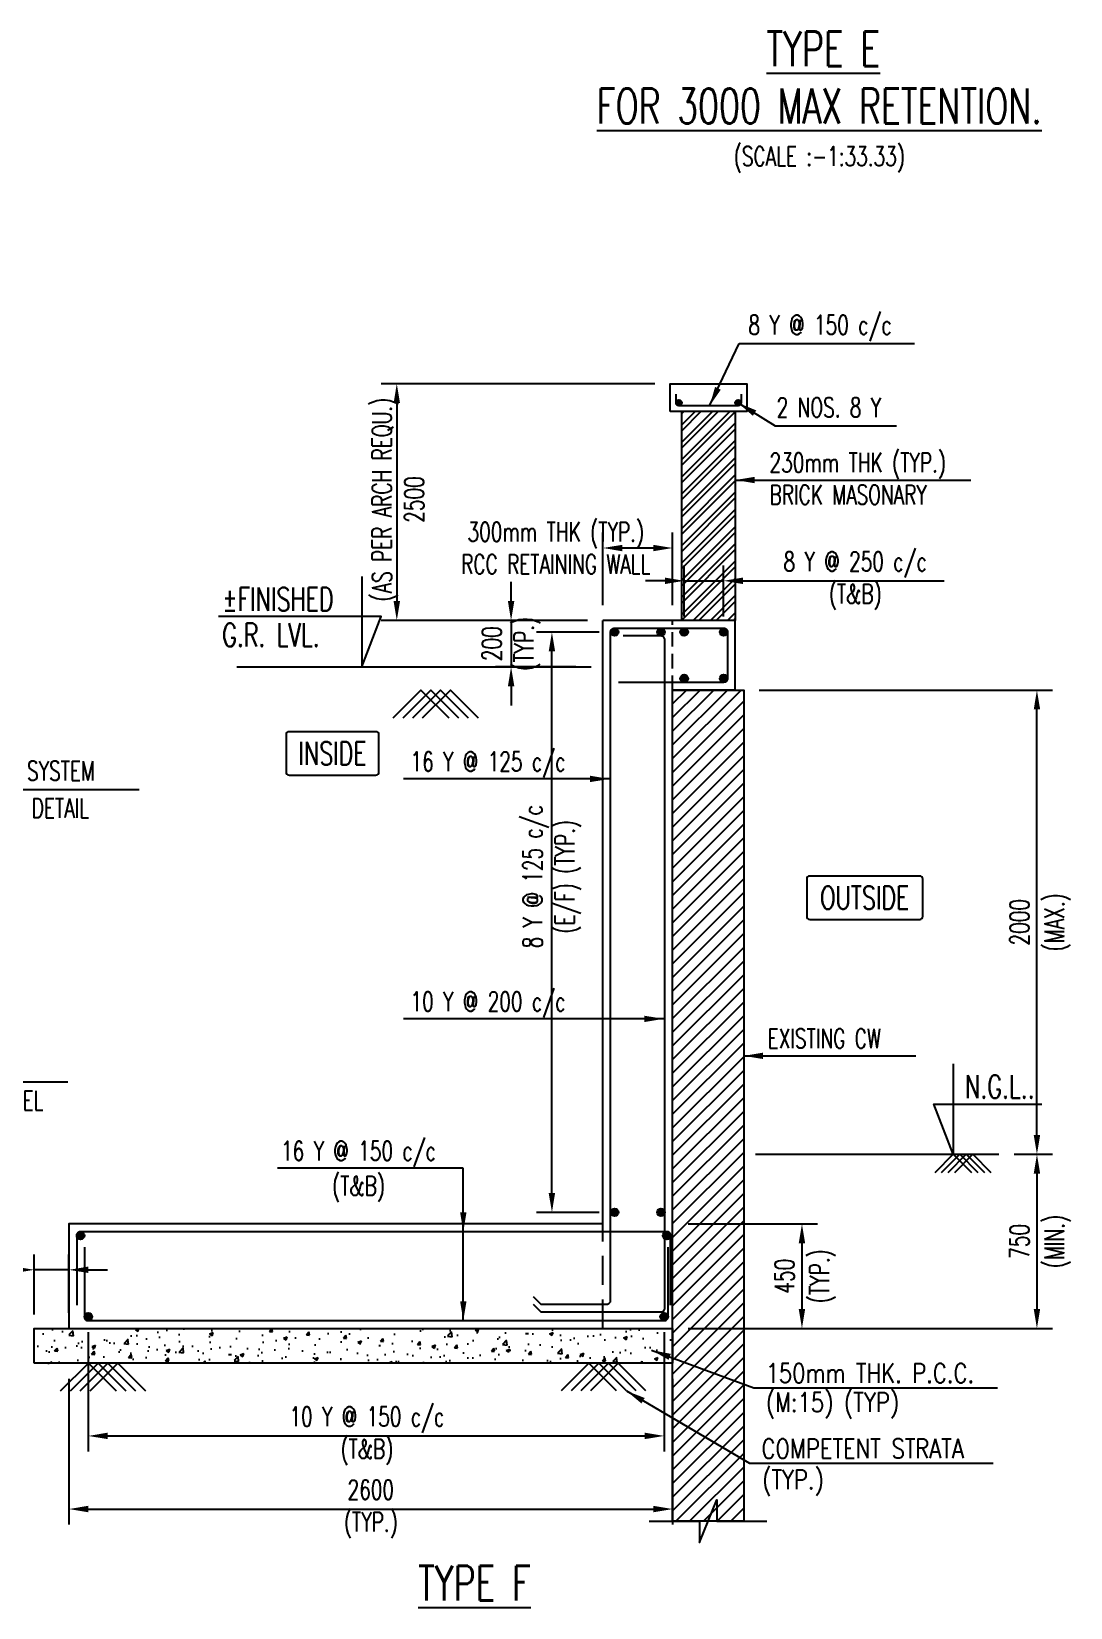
# Model space of a CAD drawing. Header units: millimetres. Extents: x 2843046 to 3042813, y -234641 to -168101.
# Drawn here: x 2987443 to 3000869, y -219840 to -199470 of the extents above; entities that cross this region are included whole.
import ezdxf
from ezdxf.enums import TextEntityAlignment as Align

# ---------------------------------------------------------------- set-up
doc = ezdxf.new("R2010")
doc.units = ezdxf.units.MM
doc.header["$MEASUREMENT"] = 0
doc.header["$PDMODE"] = 34
doc.header["$PDSIZE"] = -5
doc.linetypes.add('Hidden', pattern=[0.375, 0.25, -0.125])
for name, color, linetype in [('NO. BEAM', 3, 'Continuous'), ('S- PILE CAP', 4, 'Continuous'), ('S-BRECK LINE', 8, 'Continuous'), ('S-COLUMN', 1, 'Continuous'), ('S-CONCRET LINE', 4, 'Continuous'), ('S-DIM-1', 5, 'Continuous'), ('S-FOOTING', 4, 'Continuous'), ('S-HATCH', 253, 'Continuous'), ('S-LEVEL SECTION', 3, 'Continuous'), ('S-PCC', 9, 'Continuous'), ('S-REINFORCEMENT', 6, 'Continuous'), ('S-RETAINING WALL', 6, 'Continuous'), ('S-TEXT', 2, 'Continuous'), ('S-TEXT-1', 4, 'Continuous'), ('S-TITIL', 6, 'Continuous'), ('TITLE', 6, 'Continuous')]:
    doc.layers.add(name, color=color, linetype=linetype)
doc.styles.add('ROMANS', font='simplex.shx', dxfattribs={"width": 0.7})
doc.dimstyles.new('dim100', dxfattribs={"dimtxt": 250, "dimasz": 250, "dimexe": 200, "dimexo": 200, "dimgap": 100, "dimtad": 1, "dimdec": 0, "dimzin": 0, "dimdsep": 46, "dimtxsty": 'ROMANS', "dimcen": 0, "dimclrd": 5, "dimclre": 5, "dimclrt": 4, "dimadec": 0, "dimazin": 0, "dimtfac": 1, "dimtdec": 0, "dimtix": 1, "dimtofl": 0, "dimtmove": 2, "dimatfit": 3, "dimfxl": 0, "dimtolj": 1, "dimtzin": 0, "dimlwd": -1, "dimlwe": -1, "dimarcsym": 0})
doc.dimstyles.new('dim33.33', dxfattribs={"dimtxt": 250, "dimasz": 250, "dimexe": 200, "dimexo": 200, "dimgap": 100, "dimtad": 1, "dimdec": 0, "dimlfac": 0.333331, "dimzin": 0, "dimdsep": 46, "dimtxsty": 'ROMANS', "dimcen": 0, "dimclrd": 5, "dimclre": 5, "dimclrt": 4, "dimadec": 0, "dimazin": 0, "dimtfac": 1, "dimtdec": 0, "dimtix": 1, "dimtofl": 0, "dimtmove": 2, "dimatfit": 3, "dimfxl": 0, "dimtolj": 1, "dimtzin": 0, "dimlwd": -1, "dimlwe": -1, "dimarcsym": 0})

# ---------------------------------------------------------------- blocks, each defined once
blk = doc.blocks.new('*D282')
at = {"layer": 'Defpoints', "color": 0, "lineweight": -2}
for p in [(2994168, -207233), (2994977, -207233, 0), (2994977, -214733, 0)]:
    blk.add_point(p, dxfattribs=at)
at = {"layer": 'S-DIM-1', "color": 5}
for p, q in [((2994777, -207233), (2993968, -207233)), ((2994777, -214733), (2993968, -214733))]:
    blk.add_line(p, q, dxfattribs=at)
at = {"layer": 'S-DIM-1', "color": 5, "lineweight": -3}
blk.add_line((2994168, -214483), (2994168, -207483), dxfattribs=at)
at = {"layer": 'S-DIM-1', "color": 5, "lineweight": -2}
for points in [[(2994126, -207483), (2994209, -207483), (2994168, -207233)], [(2994126, -214483), (2994209, -214483), (2994168, -214733)]]:
    blk.add_solid(points, dxfattribs=at)
at = {"layer": 'S-DIM-1', "color": 4, "insert": (2994168, -210394), "char_height": 250, "attachment_point": 5, "rotation": 90, "style": 'ROMANS'}
blk.add_mtext('\\A1;8 Y @ 125 c/c\\P(E/F) (TYP.)', dxfattribs=at)
blk = doc.blocks.new('*D283')
at = {"layer": 'Defpoints', "color": 0, "lineweight": -2}
for p in [(2995727, -214883), (2995727, -216233), (2997399, -216233)]:
    blk.add_point(p, dxfattribs=at)
at = {"layer": 'S-DIM-1', "color": 5}
for p, q in [((2995927, -214883), (2997599, -214883)), ((2995927, -216233), (2997599, -216233))]:
    blk.add_line(p, q, dxfattribs=at)
at = {"layer": 'S-DIM-1', "color": 5, "lineweight": -3}
blk.add_line((2997399, -215133), (2997399, -215983), dxfattribs=at)
at = {"layer": 'S-DIM-1', "color": 5, "lineweight": -2}
for points in [[(2997357, -215133), (2997440, -215133), (2997399, -214883)], [(2997357, -215983), (2997440, -215983), (2997399, -216233)]]:
    blk.add_solid(points, dxfattribs=at)
at = {"layer": 'S-DIM-1', "color": 4, "char_height": 250, "rotation": 90, "style": 'ROMANS'}
for s, insert, attachment_point in [('\\A1;(TYP.)', (2997499, -215558), 2), ('\\A1;450', (2997299, -215558), 8)]:
    blk.add_mtext(s, dxfattribs=dict(at, insert=insert, attachment_point=attachment_point))
blk = doc.blocks.new('*D284')
at = {"layer": 'Defpoints', "color": 0, "lineweight": -2}
for p in [(2988177, -216083, -30), (2995618, -216083, -19), (2995618, -217623)]:
    blk.add_point(p, dxfattribs=at)
at = {"layer": 'S-DIM-1', "color": 5}
for p, q in [((2988177, -216283), (2988177, -217823)), ((2995618, -216283), (2995618, -217823)), ((2988427, -217623), (2995368, -217623))]:
    blk.add_line(p, q, dxfattribs=at)
at = {"layer": 'S-DIM-1', "color": 5, "lineweight": -2}
for points in [[(2988427, -217581), (2988427, -217664), (2988177, -217623)], [(2995368, -217581), (2995368, -217664), (2995618, -217623)]]:
    blk.add_solid(points, dxfattribs=at)
at = {"layer": 'S-DIM-1', "color": 4, "insert": (2991777, -217623), "char_height": 250, "attachment_point": 5, "style": 'ROMANS'}
blk.add_mtext('\\A1;10 Y @ 150 c/c\\P(T&B)', dxfattribs=at)
blk = doc.blocks.new('*D285')
at = {"layer": 'Defpoints', "color": 0, "lineweight": -2}
for p in [(2987927, -216683, -30), (2995727, -216683, -19), (2995727, -218568)]:
    blk.add_point(p, dxfattribs=at)
at = {"layer": 'S-DIM-1', "color": 5}
for p, q in [((2987927, -216883), (2987927, -218768)), ((2995727, -216883), (2995727, -218768)), ((2988177, -218568), (2995477, -218568))]:
    blk.add_line(p, q, dxfattribs=at)
at = {"layer": 'S-DIM-1', "color": 5, "lineweight": -2}
for points in [[(2988177, -218526), (2988177, -218610), (2987927, -218568)], [(2995477, -218526), (2995477, -218610), (2995727, -218568)]]:
    blk.add_solid(points, dxfattribs=at)
at = {"layer": 'S-DIM-1', "color": 4, "insert": (2991827, -218568), "char_height": 250, "attachment_point": 5, "style": 'ROMANS'}
blk.add_mtext('\\A1;2600\\P(TYP.)', dxfattribs=at)
blk = doc.blocks.new('*D286')
at = {"layer": 'Defpoints', "color": 0, "lineweight": -2}
for p in [(2999942, -213983), (2995727, -216233), (3000435, -216233)]:
    blk.add_point(p, dxfattribs=at)
at = {"layer": 'S-DIM-1', "color": 5}
for p, q in [((3000142, -213983), (3000635, -213983)), ((2995927, -216233), (3000635, -216233))]:
    blk.add_line(p, q, dxfattribs=at)
at = {"layer": 'S-DIM-1', "color": 5, "lineweight": -3}
blk.add_line((3000435, -214233), (3000435, -215983), dxfattribs=at)
at = {"layer": 'S-DIM-1', "color": 5, "lineweight": -2}
for points in [[(3000394, -214233), (3000477, -214233), (3000435, -213983)], [(3000394, -215983), (3000477, -215983), (3000435, -216233)]]:
    blk.add_solid(points, dxfattribs=at)
at = {"layer": 'S-DIM-1', "color": 4, "char_height": 250, "rotation": 90, "style": 'ROMANS'}
for s, insert, attachment_point in [('\\A1;(MIN.)', (3000535, -215108), 2), ('\\A1;750', (3000335, -215108), 8)]:
    blk.add_mtext(s, dxfattribs=dict(at, insert=insert, attachment_point=attachment_point))
blk = doc.blocks.new('*D287')
at = {"layer": 'Defpoints', "color": 0, "lineweight": -2}
for p in [(2996647, -207983), (3000435, -207983), (2999942, -213983)]:
    blk.add_point(p, dxfattribs=at)
at = {"layer": 'S-DIM-1', "color": 5}
for p, q in [((2996847, -207983), (3000635, -207983)), ((3000142, -213983), (3000635, -213983))]:
    blk.add_line(p, q, dxfattribs=at)
at = {"layer": 'S-DIM-1', "color": 5, "lineweight": -3}
blk.add_line((3000435, -213733), (3000435, -208233), dxfattribs=at)
at = {"layer": 'S-DIM-1', "color": 5, "lineweight": -2}
for points in [[(3000394, -208233), (3000477, -208233), (3000435, -207983)], [(3000394, -213733), (3000477, -213733), (3000435, -213983)]]:
    blk.add_solid(points, dxfattribs=at)
at = {"layer": 'S-DIM-1', "color": 4, "char_height": 250, "rotation": 90, "style": 'ROMANS'}
for s, insert, attachment_point in [('\\A1;2000', (3000335, -210983), 8), ('\\A1;(MAX.)', (3000535, -210983), 2)]:
    blk.add_mtext(s, dxfattribs=dict(at, insert=insert, attachment_point=attachment_point))
blk = doc.blocks.new('*D288')
at = {"layer": 'Defpoints', "color": 0, "lineweight": -2}
for p in [(2987477, -215476), (2987477, -216254), (2987927, -216233)]:
    blk.add_point(p, dxfattribs=at)
at = {"layer": 'S-DIM-1', "color": 5}
for p, q in [((2987477, -216054), (2987477, -215276)), ((2987927, -216033), (2987927, -215276))]:
    blk.add_line(p, q, dxfattribs=at)
at = {"layer": 'S-DIM-1', "color": 5, "lineweight": -3}
for p, q in [((2987227, -215476), (2986977, -215476)), ((2987927, -215476), (2987477, -215476)), ((2988177, -215476), (2988427, -215476))]:
    blk.add_line(p, q, dxfattribs=at)
at = {"layer": 'S-DIM-1', "color": 5, "lineweight": -2}
for points in [[(2987227, -215434), (2987227, -215517), (2987477, -215476)], [(2988177, -215434), (2988177, -215517), (2987927, -215476)]]:
    blk.add_solid(points, dxfattribs=at)
at = {"layer": 'S-DIM-1', "color": 4, "insert": (2986977, -215476), "char_height": 250, "attachment_point": 5, "style": 'ROMANS'}
blk.add_mtext('\\A1;150\\P(TYP.)', dxfattribs=at)
blk = doc.blocks.new('*D289')
at = {"layer": 'Defpoints', "color": 0, "lineweight": -2}
for p in [(2994827, -207083, -1), (2993640, -207683), (2994677, -207683, -1)]:
    blk.add_point(p, dxfattribs=at)
at = {"layer": 'S-DIM-1', "color": 5, "lineweight": -3}
for p, q in [((2993640, -206833), (2993640, -206583)), ((2993640, -207083), (2993640, -207683)), ((2993640, -207933), (2993640, -208183))]:
    blk.add_line(p, q, dxfattribs=at)
at = {"layer": 'S-DIM-1', "color": 5}
for p, q in [((2994627, -207083), (2993440, -207083)), ((2994477, -207683), (2993440, -207683))]:
    blk.add_line(p, q, dxfattribs=at)
at = {"layer": 'S-DIM-1', "color": 5, "lineweight": -2}
for points in [[(2993599, -206833), (2993682, -206833), (2993640, -207083)], [(2993599, -207933), (2993682, -207933), (2993640, -207683)]]:
    blk.add_solid(points, dxfattribs=at)
at = {"layer": 'S-DIM-1', "color": 4, "insert": (2993640, -207383), "char_height": 250, "attachment_point": 5, "rotation": 90, "style": 'ROMANS'}
blk.add_mtext('\\A1;200\\P(TYP.)', dxfattribs=at)
blk = doc.blocks.new('*D290')
at = {"layer": 'Defpoints', "color": 0, "lineweight": -2}
for p in [(2995697, -204023), (2992163, -207083), (2994827, -207083)]:
    blk.add_point(p, dxfattribs=at)
at = {"layer": 'S-DIM-1', "color": 5}
for p, q in [((2995497, -204023), (2991963, -204023)), ((2994627, -207083), (2991963, -207083))]:
    blk.add_line(p, q, dxfattribs=at)
at = {"layer": 'S-DIM-1', "color": 5, "lineweight": -3}
blk.add_line((2992163, -204273), (2992163, -206833), dxfattribs=at)
at = {"layer": 'S-DIM-1', "color": 5, "lineweight": -2}
for points in [[(2992122, -204273), (2992205, -204273), (2992163, -204023)], [(2992122, -206833), (2992205, -206833), (2992163, -207083)]]:
    blk.add_solid(points, dxfattribs=at)
at = {"layer": 'S-DIM-1', "color": 4, "insert": (2992180, -205519), "char_height": 250, "attachment_point": 5, "rotation": 90, "style": 'ROMANS'}
blk.add_mtext('\\A1;{(AS PER ARCH REQU.)\\P2500}', dxfattribs=at)
blk = doc.blocks.new('*D291')
at = {"layer": 'Defpoints', "color": 0, "lineweight": -2}
for p in [(2996387, -206570), (2995877, -207233, 0), (2996387, -207233)]:
    blk.add_point(p, dxfattribs=at)
at = {"layer": 'S-DIM-1', "color": 5}
for p, q in [((2995877, -207033), (2995877, -206370)), ((2996387, -207033), (2996387, -206370))]:
    blk.add_line(p, q, dxfattribs=at)
at = {"layer": 'S-DIM-1', "color": 5, "lineweight": -3}
for p, q in [((2995627, -206570), (2995377, -206570)), ((2995877, -206570), (2996387, -206570)), ((2996637, -206570), (2999237, -206570))]:
    blk.add_line(p, q, dxfattribs=at)
at = {"layer": 'S-DIM-1', "color": 5, "lineweight": -2}
for points in [[(2995627, -206528), (2995627, -206612), (2995877, -206570)], [(2996637, -206528), (2996637, -206612), (2996387, -206570)]]:
    blk.add_solid(points, dxfattribs=at)
at = {"layer": 'S-DIM-1', "color": 4, "insert": (2998087, -206570), "char_height": 250, "attachment_point": 5, "style": 'ROMANS'}
blk.add_mtext('\\A1;8 Y @ 250 c/c\\P(T&B)', dxfattribs=at)
blk = doc.blocks.new('*D292')
at = {"layer": 'Defpoints', "color": 0, "lineweight": -2}
for p in [(2994827, -206146), (2994827, -207083, 0), (2995727, -207083, 0)]:
    blk.add_point(p, dxfattribs=at)
at = {"layer": 'S-DIM-1', "color": 5}
for p, q in [((2994827, -206883), (2994827, -205946)), ((2995727, -206883), (2995727, -205946))]:
    blk.add_line(p, q, dxfattribs=at)
at = {"layer": 'S-DIM-1', "color": 5, "lineweight": -3}
blk.add_line((2995477, -206146), (2995077, -206146), dxfattribs=at)
at = {"layer": 'S-DIM-1', "color": 5, "lineweight": -2}
for points in [[(2995077, -206105), (2995077, -206188), (2994827, -206146)], [(2995477, -206105), (2995477, -206188), (2995727, -206146)]]:
    blk.add_solid(points, dxfattribs=at)
at = {"layer": 'S-DIM-1', "color": 4, "insert": (2994218, -206146), "char_height": 250, "attachment_point": 5, "style": 'ROMANS'}
blk.add_mtext('\\A1;300mm THK (TYP.)\\PRCC RETAINING WALL', dxfattribs=at)

msp = doc.modelspace()

# ---------------------------------------------------------------- hatches: boundary and pattern name
at = {"layer": 'S-HATCH'}
h = msp.add_hatch(dxfattribs=at)
h.set_pattern_fill('ANSI32', color=256, scale=420, style=0)
h.set_pattern_definition([(45, (-5703330.29, 194249.63), (-111.369318, 111.369318), []), (45, (-5703256.04, 194249.63), (-111.369318, 111.369318), [])])
h.paths.add_polyline_path([(2995846.6, -207082.9), (2995846.6, -204382.9), (2996536.6, -204382.9), (2996536.6, -207082.9)])
h = msp.add_hatch(dxfattribs=at)
h.set_pattern_fill('ANSI31', color=9, scale=1000)
h.set_pattern_definition([(45, (2775633.71, -231678.91), (-88.38835, 88.38835), [])])
h.paths.add_polyline_path([(2995726.6, -207982.9), (2996646.6, -207982.9), (2996646.6, -218723.9), (2995726.6, -218723.9)])
at = {"layer": 'S-PCC', "linetype": 'ByBlock'}
h = msp.add_hatch(dxfattribs=at)
h.set_pattern_fill('AR-CONC,_O', color=256, scale=66.666667)
h.set_pattern_definition([(50, (-14106480.87, 195094.3), (478.173455, -41.834757), [50, -550]), (355, (-14106480.87, 195094.3), (-92.500889, 501.461422), [40, -440]), (100.4514445, (-14106441, 195090.8), (385.672564, 459.626661), [42.493461, -467.428075]), (46.1842, (-14106480.87, 195227.64), (711.49422, -110.346187), [75, -825]), (96.6356355, (-14106421.6, 195218.45), (623.107964, 649.4124), [63.740228, -701.142507]), (351.184164, (-14106480.9, 195227.64), (623.107963, 649.4124), [60, -660]), (21, (-14106414.2, 195194.3), (397.938035, -268.412594), [50, -550]), (326, (-14106414.2, 195194.3), (162.210221, 483.433363), [40, -440]), (71.4514447, (-14106381.04, 195171.94), (560.148251, 215.020769), [42.49346, -467.428075]), (37.5, (-14106480.87, 195094.3), (8.1065702, 221.9292359), [0, -434.6666667, 0, -446.6666667, 0, -441.6666667]), (7.5, (-14106480.87, 195094.3), (175.3796916, 262.9411413), [0, -254.6666667, 0, -424.6666667, 0, -168.3333333]), (327.5, (-14106629.53, 195094.3), (355.8816241, -15.0365812), [0, -166.6666667, 0, -520, 0, -690]), (317.5, (-14106696.2, 195094.3), (388.7907796, 66.736655), [0, -216.6666667, 0, -345.3333333, 0, -490])])
h.paths.add_polyline_path([(2987476.6, -216683), (2987476.6, -216233), (2995726.6, -216232.9), (2995726.6, -216682.9)])

# ---------------------------------------------------------------- linework, layer by layer
at = {"layer": 'NO. BEAM', "color": 7, "elevation": -153372.4}
for points in [[(2991892.2, -208520.7), (2990772.2, -208520.7, 0.4142136), (2990732.2, -208560.7), (2990732.2, -209040.7, 0.4142136), (2990772.2, -209080.7), (2991892.2, -209080.7, 0.4142136), (2991932.2, -209040.7), (2991932.2, -208560.7, 0.4142136)], [(2998920.4, -210386.1), (2997500.4, -210386.1, 0.4142136), (2997460.4, -210426.1), (2997460.4, -210906.1, 0.4142136), (2997500.4, -210946.1), (2998920.4, -210946.1, 0.4142136), (2998960.4, -210906.1), (2998960.4, -210426.1, 0.4142136)]]:
    msp.add_lwpolyline(points, format="xyb", close=True, dxfattribs=at)
at = {"layer": 'S- PILE CAP', "color": 8, "linetype": 'Hidden', "ltscale": 1500}
msp.add_line((2994826.6, -216232.9, -153372.4), (2994826.6, -214882.9, -153372.4), dxfattribs=at)
at = {"layer": 'S-BRECK LINE', "elevation": -153372.4}
msp.add_lwpolyline([(2995426.6, -218723.9), (2996073.7, -218723.9), (2996073.7, -218998.7), (2996299.4, -218449.2), (2996299.4, -218723.9), (2996946.6, -218723.9)], dxfattribs=at)
at = {"layer": 'S-COLUMN', "color": 4}
msp.add_line((2995846.6, -207043.9, -153372.4), (2995846.6, -204382.9, -153372.4), dxfattribs=at)
at = {"layer": 'S-COLUMN', "color": 4, "elevation": -153372.4}
for points in [[(2995846.6, -207082.9), (2995846.6, -204382.9)], [(2996536.6, -204382.9), (2996536.6, -207082.9)]]:
    msp.add_lwpolyline(points, dxfattribs=at)
at = {"layer": 'S-CONCRET LINE', "elevation": -153372.4}
msp.add_lwpolyline([(2995696.6, -204382.9), (2995696.6, -204022.9), (2996686.6, -204022.9), (2996686.6, -204382.9)], close=True, dxfattribs=at)
at = {"layer": 'S-FOOTING', "elevation": -153372.4}
msp.add_lwpolyline([(2994826.6, -214882.9), (2987926.6, -214883), (2987926.6, -216233), (2995726.6, -216232.9)], dxfattribs=at)
at = {"layer": 'S-HATCH', "color": 9, "elevation": -153372.4}
msp.add_lwpolyline([(2995726.6, -207982.9), (2996646.6, -207982.9), (2996646.6, -218723.9), (2995726.6, -218723.9)], close=True, dxfattribs=at)
at = {"layer": 'S-LEVEL SECTION'}
for p, q in [((2990096.8, -207682.9, -153372.4), (2994676.6, -207682.9, -153372.4)), ((2996796.6, -213982.9, -153372.4), (2999942.5, -213982.9, -153372.4))]:
    msp.add_line(p, q, dxfattribs=at)
at = {"layer": 'S-LEVEL SECTION', "elevation": -153372.4}
for points in [[(2991710.7, -206512.5), (2991710.7, -207682.9), (2991960.7, -207032.9), (2989860.9, -207032.9)], [(2999353.8, -212812.5), (2999353.8, -213982.9), (2999103.8, -213332.9), (3000497.6, -213332.9)]]:
    msp.add_lwpolyline(points, dxfattribs=at)
at = {"layer": 'S-PCC', "elevation": -153372.4}
for points in [[(2992117.6, -208340.9), (2992475.6, -207982.9), (2992833.6, -208340.9)], [(2992244.2, -208340.9), (2992602.2, -207982.9), (2992960.1, -208340.9)], [(2992370.8, -208340.9), (2992728.7, -207982.9), (2993086.7, -208340.9)], [(2992497.3, -208340.9), (2992855.3, -207982.9), (2993213.3, -208340.9)], [(2999592.5, -214221.6), (2999353.8, -213982.9), (2999115.2, -214221.6)], [(2999676.8, -214221.6), (2999438.2, -213982.9), (2999199.6, -214221.6)], [(2999761.2, -214221.6), (2999522.6, -213982.9), (2999283.9, -214221.6)], [(2999845.6, -214221.6), (2999606.9, -213982.9), (2999368.3, -214221.6)], [(2987819.7, -217040.9), (2988177.6, -216682.9), (2988535.6, -217040.9)], [(2987946.2, -217040.9), (2988304.2, -216682.9), (2988662.2, -217040.9)], [(2988072.8, -217040.9), (2988430.8, -216682.9), (2988788.7, -217040.9)], [(2988199.4, -217040.9), (2988557.3, -216682.9), (2988915.3, -217040.9)], [(2995003.8, -217040.9), (2994645.8, -216682.9), (2994287.8, -217040.9)], [(2995130.3, -217040.9), (2994772.3, -216682.9), (2994414.4, -217040.9)], [(2995256.9, -217040.9), (2994898.9, -216682.9), (2994540.9, -217040.9)], [(2995383.4, -217040.9), (2995025.5, -216682.9), (2994667.5, -217040.9)]]:
    msp.add_lwpolyline(points, dxfattribs=at)
msp.add_lwpolyline([(2987476.6, -216683), (2987476.6, -216233), (2995726.6, -216232.9), (2995726.6, -216682.9)], close=True, dxfattribs=at)
at = {"layer": 'S-REINFORCEMENT', "elevation": -153372.4}
msp.add_lwpolyline([(2996611.6, -204157.9), (2996611.6, -204270.4, -0.4142136), (2996574.1, -204307.9), (2995809.1, -204307.9, -0.4142136), (2995771.6, -204270.4), (2995771.6, -204157.9)], format="xyb", dxfattribs=at)
at = {"layer": 'S-REINFORCEMENT', "const_width": 37.5, "elevation": -153372.4}
for points in [[(2995790.3, -204270.4, 1), (2995827.8, -204270.4, 1)], [(2996592.8, -204270.4, -1), (2996555.3, -204270.4, -1)]]:
    msp.add_lwpolyline(points, format="xyb", close=True, dxfattribs=at)
at = {"layer": 'S-REINFORCEMENT', "ltscale": 10, "elevation": -153372.4}
for points in [[(2993926.6, -215819), (2994026.6, -215919), (2994876.6, -215919, 0.4142136), (2994926.6, -215869), (2994926.6, -207232.9, -0.4142136), (2994976.6, -207182.9), (2996386.6, -207182.9, -0.4142136), (2996436.6, -207232.9), (2996436.6, -207832.9, -0.4142136), (2996386.6, -207882.9), (2995026.6, -207882.9)], [(2993926.6, -215919), (2994026.6, -216019), (2995576.6, -216019, 0.4142136), (2995626.6, -215969), (2995626.6, -207332.9, 0.4142136), (2995576.6, -207282.9), (2995086.6, -207282.9)], [(2995701.4, -215932.9), (2995701.4, -215032.9, 0.4142136), (2995651.4, -214982.9), (2988076.6, -214983, 0.4142136), (2988026.6, -215033), (2988026.6, -215933)], [(2988126.6, -215183), (2988126.6, -216083, 0.4142136), (2988176.6, -216133), (2995618.3, -216132.9, 0.4142136), (2995668.3, -216082.9), (2995668.3, -215182.9)]]:
    msp.add_lwpolyline(points, format="xyb", dxfattribs=at)
at = {"layer": 'S-REINFORCEMENT', "ltscale": 10, "const_width": 50}
for points, elevation in [([(2994951.6, -207232.9, 1), (2995001.6, -207232.9, 1)], -153372.4), ([(2995551.6, -207232.9, 1), (2995601.6, -207232.9, 1)], -153372.4), ([(2995901.6, -207232.9, -1), (2995851.6, -207232.9, -1)], -153372.4), ([(2996361.6, -207232.9, 1), (2996411.6, -207232.9, 1)], -153372.4), ([(2995901.6, -207832.9, 1), (2995851.6, -207832.9, 1)], -153372.4), ([(2996361.6, -207832.9, -1), (2996411.6, -207832.9, -1)], -153372.4), ([(2994951.6, -214732.9, 1), (2995001.6, -214732.9, 1)], -153372.4), ([(2995551.6, -214732.9, 1), (2995601.6, -214732.9, 1)], -153372.4), ([(2988101.6, -215033, 1), (2988051.6, -215033, 1)], -153372.4), ([(2995626.4, -215032.9, -1), (2995676.4, -215032.9, -1)], -153372.4), ([(2988201.6, -216083, -1), (2988151.6, -216083, -1)], -153383.2), ([(2995643.3, -216082.9, -1), (2995593.3, -216082.9, -1)], -153372.4)]:
    msp.add_lwpolyline(points, format="xyb", close=True, dxfattribs=dict(at, elevation=elevation))
at = {"layer": 'S-REINFORCEMENT'}
for centre in [(2995809.1, -204270.4, -153372.4), (2996574.1, -204270.4, -153372.4)]:
    msp.add_circle(centre, 37.5, dxfattribs=at)
at = {"layer": 'S-REINFORCEMENT', "ltscale": 10}
for centre in [(2994976.6, -207232.9, -153372.4), (2995576.6, -207232.9, -153372.4), (2995876.6, -207232.9, -153372.4), (2996386.6, -207232.9, -153372.4), (2995876.6, -207832.9, -153372.4), (2996386.6, -207832.9, -153372.4), (2994976.6, -214732.9, -153372.4), (2995576.6, -214732.9, -153372.4), (2988076.6, -215033, -153372.4), (2995651.4, -215032.9, -153372.4), (2988176.6, -216083, -153383.2), (2995618.3, -216082.9, -153372.4)]:
    msp.add_circle(centre, 50, dxfattribs=at)
at = {"layer": 'S-RETAINING WALL', "color": 4}
for p, q in [((2996536.6, -207082.9, -153372.4), (2994826.6, -207082.9, -153372.4)), ((2996536.6, -207982.9, -153372.4), (2996536.6, -207082.9, -153372.4)), ((2996536.6, -207982.9, -153372.4), (2995726.6, -207982.9, -153372.4))]:
    msp.add_line(p, q, dxfattribs=at)
at = {"layer": 'S-RETAINING WALL', "color": 8, "linetype": 'Hidden', "ltscale": 750}
msp.add_line((2995726.6, -207982.9, -153372.4), (2995726.6, -207082.9, -153372.4), dxfattribs=at)
at = {"layer": 'S-RETAINING WALL', "color": 4, "elevation": -153372.4}
for points in [[(2994826.6, -214882.9), (2994826.6, -207082.9)], [(2995726.6, -215482.9), (2995726.6, -207982.9)]]:
    msp.add_lwpolyline(points, dxfattribs=at)

# ---------------------------------------------------------------- texts
at = {"layer": 'S-LEVEL SECTION', "style": 'ROMANS', "width": 0.7}
for s, p in [('%%PFINISHED', (2989907.6, -206807.9, -153372.4)), ('G.R. LVL.', (2989907.6, -207269.4, -153382)), ('N.G.L..', (2999506.6, -213107.9, -153372.4))]:
    msp.add_text(s, height=300, dxfattribs=at).set_placement(p, align=Align.MIDDLE_LEFT)
at = {"layer": 'S-TEXT', "style": 'ROMANS', "width": 0.7}
msp.add_text('(SCALE :-1:33.33)', height=250, dxfattribs=at).set_placement((2997623.1, -201082.6, 1492734.9), align=Align.MIDDLE_CENTER)
at = {"layer": 'S-TEXT-1', "style": 'ROMANS'}
for s, width, p in [('8 Y @ 150 c/c', 0.7, (2996707.1, -203262.2, -153372.4)), ('2 NOS. 8 Y', 0.7, (2997071.9, -204328, -153372.4)), ('230mm THK (TYP.)', 0.7, (2996979.9, -205042.4, -153372.4)), ('BRICK MASONARY', 0.7, (2996979.9, -205456.7, -153372.4)), ('16 Y @ 125 c/c', 0.7, (2992340.3, -208905.8, -153372.4)), ('TOP GATE SUPPORTING SYSTEM', 0.7, (2984572.3, -209026.8)), ('  AS PER FABRICATORS DETAIL', 0.7, (2984572.3, -209506.8)), ('10 Y @ 200 c/c', 0.7, (2992340.3, -212007.3, -153372.4)), ('EXISTING CW', 0.7, (2996954.8, -212485.3, -153372.4)), ('GUIDING CHANNEL', 0.7, (2985497.4, -213288.1)), ('16 Y @ 150 c/c', 0.7, (2990667.2, -213938.3, -153372.4)), ('(T&B)', 0.7, (2991327.1, -214388.3, -153372.4)), ('150mm THK. P.C.C.', 0.8, (2996930.7, -216811.6, -153182.9)), ('(M:15) (TYP)', 0.8, (2996930.7, -217188.2, -153182.9)), ('COMPETENT STRATA', 0.8, (2996875.3, -217787.1, -153182.9)), ('(TYP.)', 0.8, (2996883.8, -218187.8, -153182.9))]:
    msp.add_text(s, height=250, dxfattribs=dict(at, width=width)).set_placement(p, align=Align.MIDDLE_LEFT)
at = {"layer": 'S-TITIL', "style": 'ROMANS', "width": 0.7}
for s, p in [('%%UTYPE E', (2997675.6, -199695.1, 1492757)), ('%%UFOR 3000 MAX RETENTION.', (2997623.1, -200432.6, 1492734.9)), ('%%UTYPE F', (2993167.2, -219525.3, -153353))]:
    msp.add_text(s, height=450, dxfattribs=at).set_placement(p, align=Align.MIDDLE_CENTER)
at = {"layer": 'TITLE', "color": 2, "style": 'ROMANS', "width": 0.7}
for s, p in [('INSIDE', (2991332.2, -208800.7, -153372.4)), ('OUTSIDE', (2998210.4, -210666.1, -153372.4))]:
    msp.add_text(s, height=300, dxfattribs=at).set_placement(p, align=Align.MIDDLE_CENTER)

# ---------------------------------------------------------------- dimensions: what is measured, and where the dimension line sits
at = {"layer": 'S-DIM-1'}
for base, p1, p2, angle, text, override, picture, middle in [((2992163.2, -207082.9, -153372.4), (2995696.6, -204022.9, -153372.4), (2994826.6, -207082.9, -153372.4), 90, '{(AS PER ARCH REQU.)\\P2500}', {"dimtofl": 1, "dimtmove": 1, "dimlwd": 65533}, '*D290', (2992636.9, -205519, -153372.4)), ((2994826.6, -206146.2, -153372.4), (2995726.6, -207082.9, -153372.4), (2994826.6, -207082.9, -153372.4), 180, '300mm THK (TYP.)\\XRCC RETAINING WALL', {"dimtxt": 250, "dimasz": 250, "dimtxsty": 'ROMANS', "dimtofl": 1, "dimtmove": 2, "dimlwd": 65533}, '*D292', (2994218.4, -206146.2, -153372.4)), ((2993640.4, -207682.9, -153371.2), (2994826.6, -207082.9, -153372.4), (2994676.6, -207682.9, -153372.4), 90, '<>\\X(TYP.)', {"dimtofl": 1, "dimtmove": 0, "dimlwd": 65533}, '*D289', (2993640.4, -207382.9, -153371.2)), ((2994167.6, -207232.9, -153372.4), (2994976.6, -214732.9, -153372.4), (2994976.6, -207232.9, -153372.4), 90, '8 Y @ 125 c/c\\X(E/F) (TYP.)', {"dimtxt": 250, "dimasz": 250, "dimtxsty": 'ROMANS', "dimtofl": 1, "dimtmove": 0, "dimlwd": 65533}, '*D282', (2994167.6, -210394.2, -153372.4)), ((2987476.6, -215475.6, -153383.2), (2987926.6, -216233, -153383.2), (2987476.6, -216254.3, -153383.2), 180, '<>\\X(TYP.)', {"dimtxsty": 'ROMANS', "dimtofl": 1, "dimlwd": 65533}, '*D288', (2986976.6, -215475.6, -153383.2))]:
    dim = msp.add_linear_dim(base=base, p1=p1, p2=p2, angle=angle, text=text, dimstyle='dim33.33', override=override, dxfattribs=at)
    dim.commit()
    dim.dimension.update_dxf_attribs({"geometry": picture, "text_midpoint": middle, "dimtype": 160})
for base, p1, p2, text, override, picture, middle in [((2996386.6, -206570.1, -153372.4), (2995876.6, -207232.9, -153372.4), (2996386.6, -207232.9, -153372.4), '8 Y @ 250 c/c\\X(T&B)', {"dimtxt": 250, "dimasz": 250, "dimtxsty": 'ROMANS', "dimtofl": 1, "dimtmove": 0, "dimlwd": 65533}, '*D291', (2998086.6, -206570.1, -153372.4)), ((2995618.3, -217622.6, -153353), (2988176.6, -216083, -153383.2), (2995618.3, -216082.9, -153372.4), '10 Y @ 150 c/c\\X(T&B)', {"dimtxt": 250, "dimasz": 250, "dimtxsty": 'ROMANS', "dimtmove": 0}, '*D284', (2991776.6, -217622.6, -153353)), ((2995726.6, -218568.2, -153353), (2987926.6, -216683, -153383.2), (2995726.6, -216682.9, -153372.4), '<>\\X(TYP.)', {"dimtxt": 250, "dimasz": 250, "dimtxsty": 'ROMANS', "dimtmove": 0}, '*D285', (2991826.6, -218568.2, -153353))]:
    dim = msp.add_linear_dim(base=base, p1=p1, p2=p2, text=text, dimstyle='dim33.33', override=override, dxfattribs=at)
    dim.commit()
    dim.dimension.update_dxf_attribs({"geometry": picture, "text_midpoint": middle, "dimtype": 160})
for base, p1, p2, angle, text, picture, middle in [((3000435.3, -207982.9, -153372.4), (2999942.5, -213982.9, -153372.4), (2996646.6, -207982.9, -153372.4), 270, '<>\\X(MAX.)', '*D287', (3000435.3, -210982.9, -153372.4)), ((3000435.3, -216232.9, -153372.4), (2999942.5, -213982.9, -153372.4), (2995726.6, -216232.9, -153372.4), 90, '<>\\X(MIN.)', '*D286', (3000435.3, -215107.9, -153372.4)), ((2997398.8, -216232.9, -153372.4), (2995726.6, -214882.9, -153372.4), (2995726.6, -216232.9, -153372.4), 90, '<>\\X(TYP.)', '*D283', (2997398.8, -215557.9, -153372.4))]:
    dim = msp.add_linear_dim(base=base, p1=p1, p2=p2, angle=angle, text=text, dimstyle='dim33.33', override={"dimtxt": 250, "dimasz": 250, "dimtxsty": 'ROMANS', "dimtofl": 1, "dimtmove": 0, "dimlwd": 65533}, dxfattribs=at)
    dim.commit()
    dim.dimension.update_dxf_attribs({"geometry": picture, "text_midpoint": middle})

# ---------------------------------------------------------------- leaders
for points, override in [([(2993022.9, -214982.9, -153372.4), (2993022.9, -214163.3, -153372.4), (2990622.1, -214163.3, -153372.4)], {"dimtad": 0, "dimarcsym": 1}), ([(2993022.9, -216132.9, -153372.4), (2993022.9, -214163.3, -153372.4), (2990622.1, -214163.3, -153372.4)], {"dimgap": 100, "dimtad": 0, "dimarcsym": 1})]:
    msp.add_leader(points, dimstyle='dim100', override=override)
at = {"layer": 'S-CONCRET LINE', "linetype": 'ByBlock', "lineweight": -2, "ltscale": 20}
for points, override in [([(2983285.4, -209266.8, -24.9), (2988834.6, -209266.8, -24.9)], {"dimgap": 100, "dimtad": 0}), ([(2982228.6, -212553.6, -24.9), (2984000.5, -213048.1, -24.9), (2987912.2, -213048.1, -24.9)], {"dimtad": 0})]:
    msp.add_leader(points, dimstyle='dim100', override=override, dxfattribs=at)
at = {"layer": 'S-DIM-1'}
for points, dimstyle in [([(2996206.1, -204307.9, -153372.4), (2996587.1, -203502.2, -153372.4), (2998852.6, -203502.2, -153372.4)], 'dim33.33'), ([(2996574.1, -204270.4, -153372.4), (2997053.1, -204568, -153372.4), (2998620.5, -204568, -153372.4)], 'dim33.33'), ([(2996536.6, -205267.4, -153372.4), (2999582.8, -205267.4, -153372.4)], 'dim100'), ([(2994911.2, -209130.8, -153372.4), (2992251.7, -209130.8, -153372.4)], 'dim100'), ([(2995611.2, -212232.3, -153372.4), (2992251.7, -212232.3, -153372.4)], 'dim100'), ([(2996646.6, -212710.3, -153372.4), (2998869, -212710.3, -153372.4)], 'dim100'), ([(2995456.1, -216514.5, -153372.4), (2996775, -216999.9, -153372.4), (2999923.9, -216999.9, -153372.4)], 'dim100'), ([(2995130.3, -217040.9, -153372.4), (2996719.6, -217975.3, -153372.4), (2999868.5, -217975.3, -153372.4)], 'dim100')]:
    msp.add_leader(points, dimstyle=dimstyle, dxfattribs=at)

doc.saveas('drawing.dxf')
